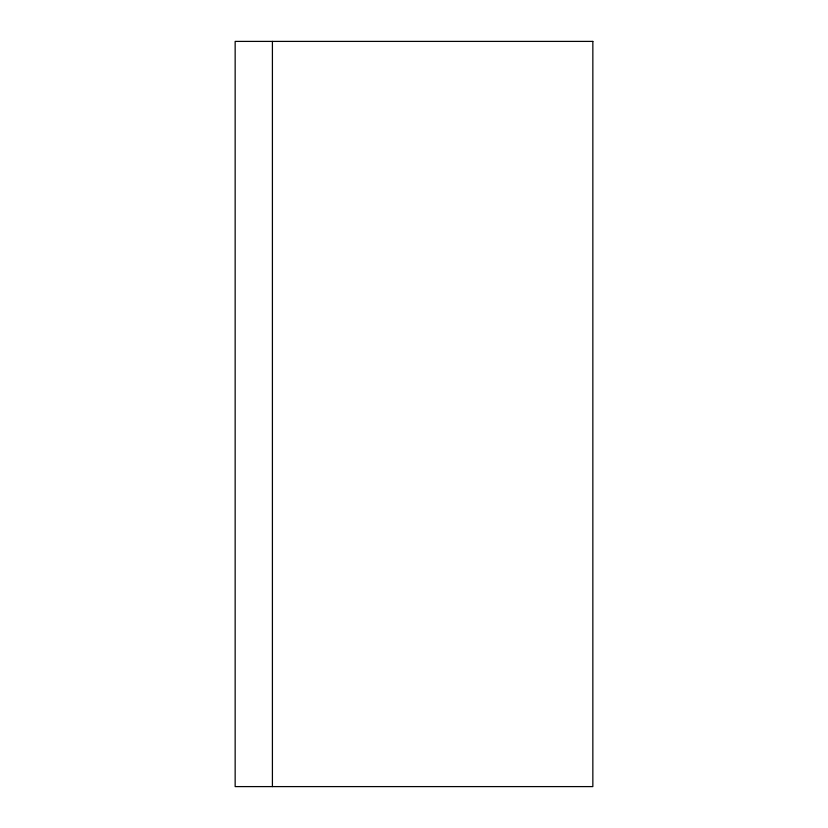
<?xml version="1.0" encoding="UTF-8"?>
<svg xmlns="http://www.w3.org/2000/svg" width="828" height="828" viewBox="0 0 828 828"><rect width="100%" height="100%" fill="white"/><g stroke="black" fill="none" stroke-linecap="round" stroke-linejoin="round"><path stroke-width="1.24" d="M272.412 41.4L272.412 786.6M592.848 41.4L235.152 41.4L235.152 786.6L592.848 786.6L592.848 41.4"/></g></svg>
